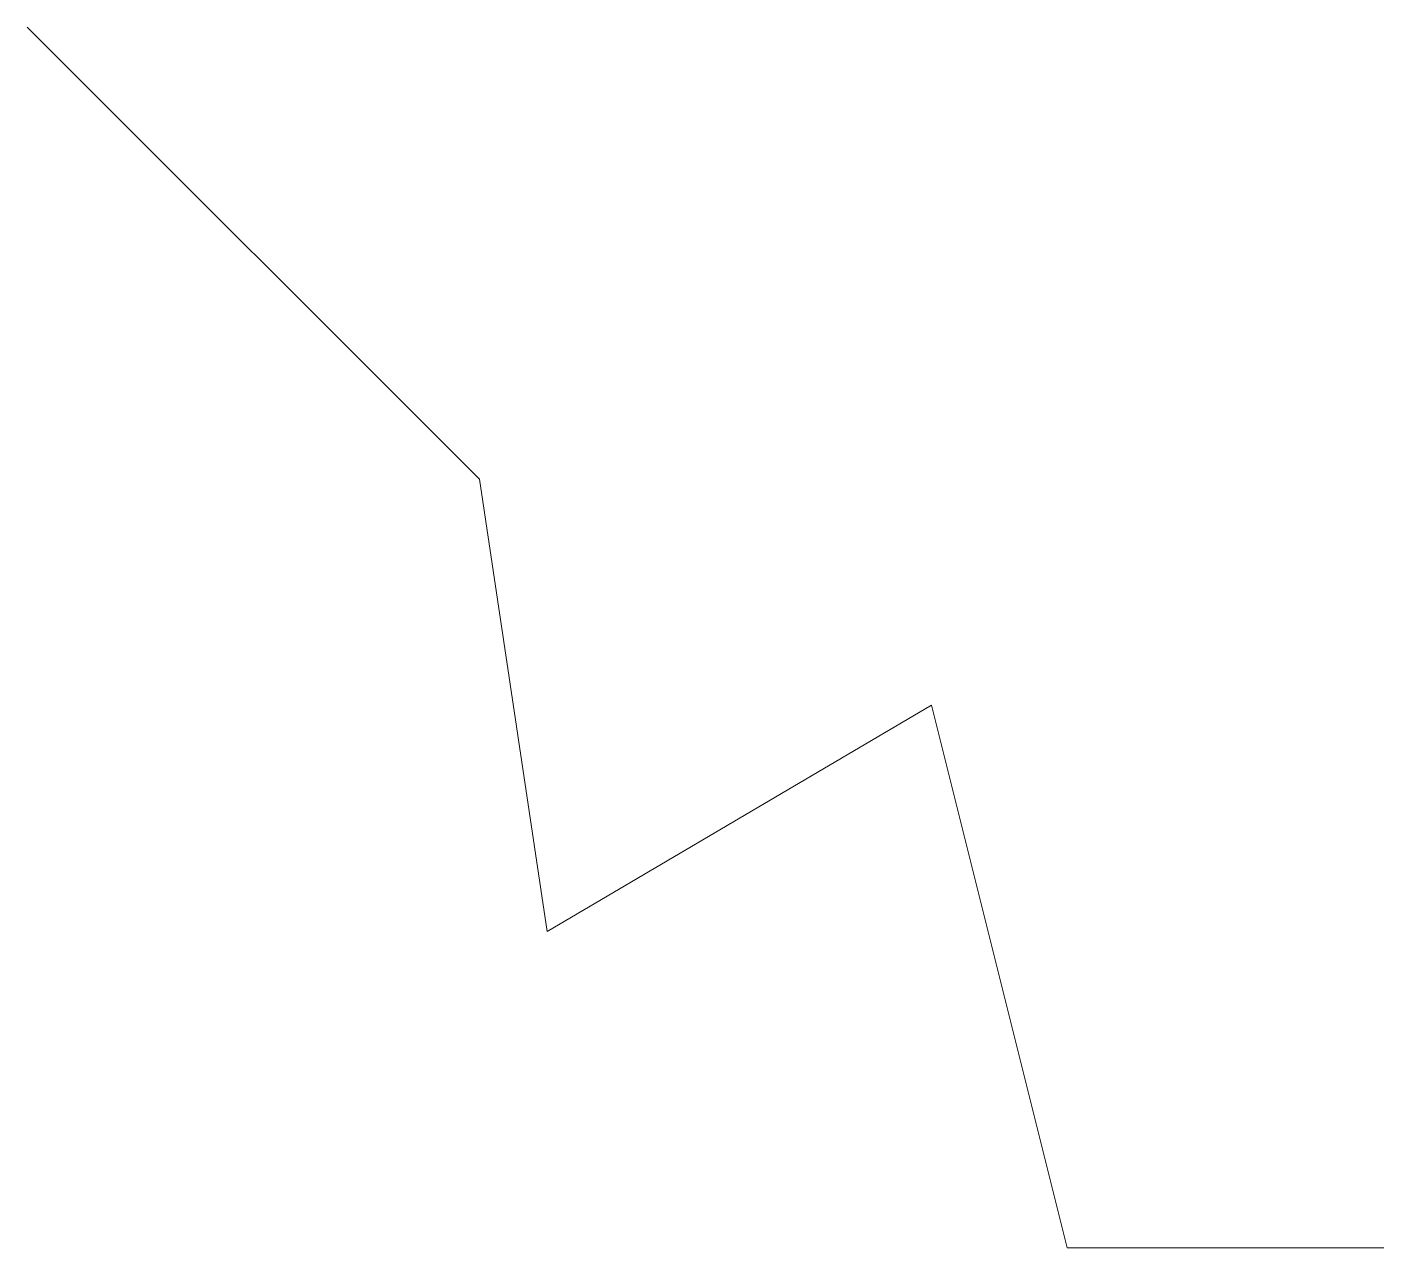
# Model space of a CAD drawing. Header units: millimetres. Extents: x 0 to 60, y -54 to 0.
import ezdxf

# ---------------------------------------------------------------- set-up
doc = ezdxf.new("R2010")
doc.units = ezdxf.units.MM
doc.layers.get('0').update_dxf_attribs({"lineweight": 5, "true_color": 0xffffff})

msp = doc.modelspace()

# ---------------------------------------------------------------- linework, layer by layer
for p, q in [((0, 0), (20, -20)), ((20, -20), (23, -40)), ((23, -40), (40, -30)), ((40, -30), (46, -54)), ((46, -54), (60, -54))]:
    msp.add_line(p, q)

doc.saveas('drawing.dxf')
